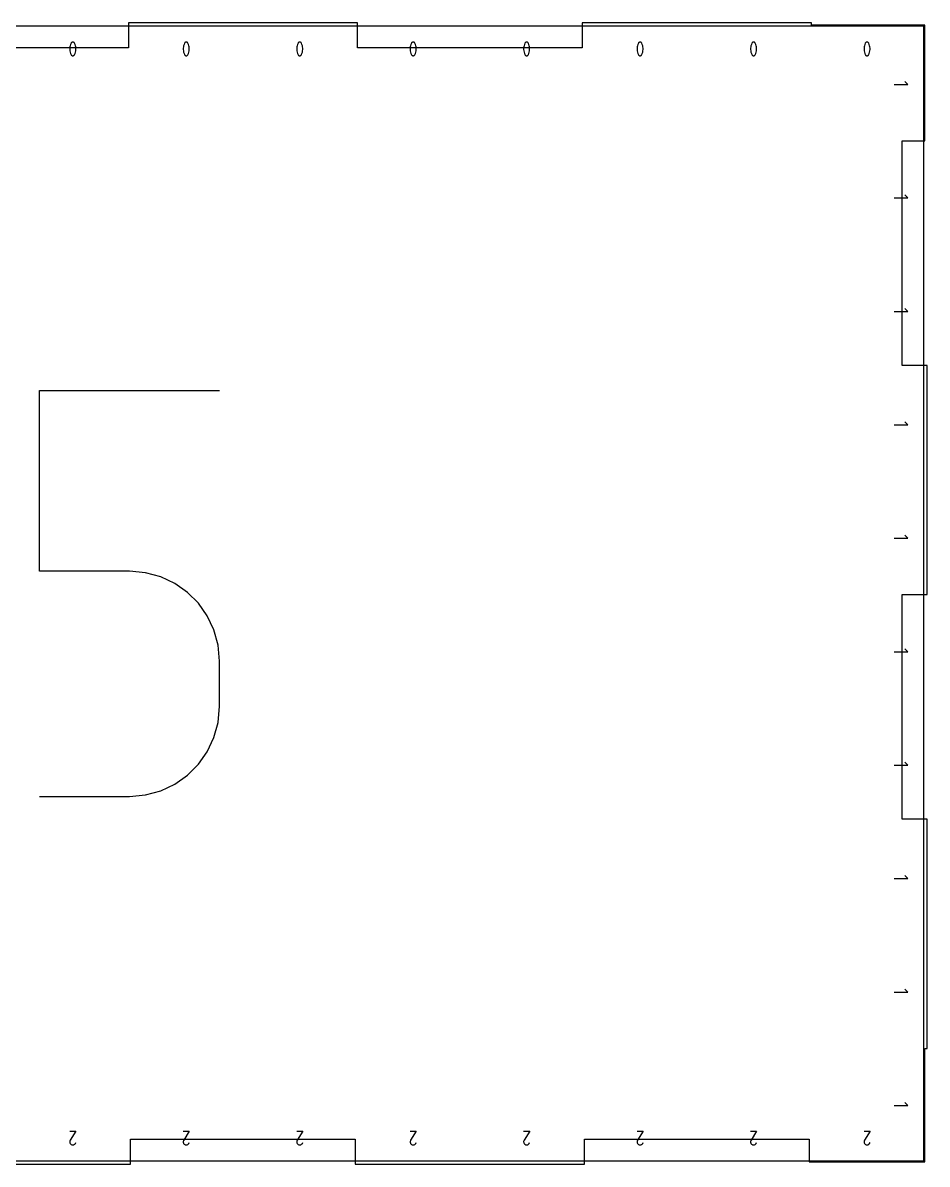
# Model space of a CAD drawing. Extents: x 0 to 14, y 0 to 16.
# Drawn here: x 3.31 to 7.29, y 5.42 to 10.45 of the extents above; entities that cross this region are included whole.
import ezdxf

# ---------------------------------------------------------------- set-up
doc = ezdxf.new("R2010")
doc.units = 0

msp = doc.modelspace()

# ---------------------------------------------------------------- linework, layer by layer
at = {"layer": 'annotation', "color": 1}
for p, q in [((3.520757, 10.362124), (3.519982, 10.360836)), ((3.521722, 10.363222), (3.520757, 10.362124)), ((3.522846, 10.364119), (3.521722, 10.363222)), ((3.524097, 10.364804), (3.522846, 10.364119)), ((3.525443, 10.365266), (3.524097, 10.364804)), ((3.526851, 10.365496), (3.525443, 10.365266)), ((3.528291, 10.365482), (3.526851, 10.365496)), ((3.529729, 10.365215), (3.528291, 10.365482)), ((3.531135, 10.364682), (3.529729, 10.365215)), ((3.531673, 10.364399), (3.531135, 10.364682)), ((3.531135, 10.364682), (3.531135, 10.364682)), ((3.532189, 10.364074), (3.531673, 10.364399)), ((3.532681, 10.36371), (3.532189, 10.364074)), ((3.533147, 10.363309), (3.532681, 10.36371)), ((3.533583, 10.362874), (3.533147, 10.363309)), ((3.533987, 10.362406), (3.533583, 10.362874)), ((3.534357, 10.36191), (3.533987, 10.362406)), ((3.53469, 10.361387), (3.534357, 10.36191)), ((4.020757, 10.362124), (4.019982, 10.360836)), ((4.021722, 10.363222), (4.020757, 10.362124)), ((4.022846, 10.364119), (4.021722, 10.363222)), ((4.024097, 10.364804), (4.022846, 10.364119)), ((4.025443, 10.365266), (4.024097, 10.364804)), ((4.026851, 10.365496), (4.025443, 10.365266)), ((4.028291, 10.365482), (4.026851, 10.365496)), ((4.029729, 10.365215), (4.028291, 10.365482)), ((4.031135, 10.364682), (4.029729, 10.365215)), ((4.031673, 10.364399), (4.031135, 10.364682)), ((4.031135, 10.364682), (4.031135, 10.364682)), ((4.032189, 10.364074), (4.031673, 10.364399)), ((4.032681, 10.36371), (4.032189, 10.364074)), ((4.033147, 10.363309), (4.032681, 10.36371)), ((4.033583, 10.362874), (4.033147, 10.363309)), ((4.033987, 10.362406), (4.033583, 10.362874)), ((4.034357, 10.36191), (4.033987, 10.362406)), ((4.03469, 10.361387), (4.034357, 10.36191)), ((4.520757, 10.362124), (4.519982, 10.360836)), ((4.521722, 10.363222), (4.520757, 10.362124)), ((4.522846, 10.364119), (4.521722, 10.363222)), ((4.524097, 10.364804), (4.522846, 10.364119)), ((4.525443, 10.365266), (4.524097, 10.364804)), ((4.526851, 10.365496), (4.525443, 10.365266)), ((4.528291, 10.365482), (4.526851, 10.365496)), ((4.529729, 10.365215), (4.528291, 10.365482)), ((4.531135, 10.364682), (4.529729, 10.365215)), ((4.531673, 10.364399), (4.531135, 10.364682)), ((4.531135, 10.364682), (4.531135, 10.364682)), ((4.532189, 10.364074), (4.531673, 10.364399)), ((4.532681, 10.36371), (4.532189, 10.364074)), ((4.533147, 10.363309), (4.532681, 10.36371)), ((4.533583, 10.362874), (4.533147, 10.363309)), ((4.533987, 10.362406), (4.533583, 10.362874)), ((4.534357, 10.36191), (4.533987, 10.362406)), ((4.53469, 10.361387), (4.534357, 10.36191)), ((5.020757, 10.362124), (5.019982, 10.360836)), ((5.021722, 10.363222), (5.020757, 10.362124)), ((5.022846, 10.364119), (5.021722, 10.363222)), ((5.024097, 10.364804), (5.022846, 10.364119)), ((5.025443, 10.365266), (5.024097, 10.364804)), ((5.026851, 10.365496), (5.025443, 10.365266)), ((5.028291, 10.365482), (5.026851, 10.365496)), ((5.029729, 10.365215), (5.028291, 10.365482)), ((5.031135, 10.364682), (5.029729, 10.365215)), ((5.031673, 10.364399), (5.031135, 10.364682)), ((5.031135, 10.364682), (5.031135, 10.364682)), ((5.032189, 10.364074), (5.031673, 10.364399)), ((5.032681, 10.36371), (5.032189, 10.364074)), ((5.033147, 10.363309), (5.032681, 10.36371)), ((5.033583, 10.362874), (5.033147, 10.363309)), ((5.033987, 10.362406), (5.033583, 10.362874)), ((5.034357, 10.36191), (5.033987, 10.362406)), ((5.03469, 10.361387), (5.034357, 10.36191)), ((5.520757, 10.362124), (5.519982, 10.360836)), ((5.521722, 10.363222), (5.520757, 10.362124)), ((5.522846, 10.364119), (5.521722, 10.363222)), ((5.524097, 10.364804), (5.522846, 10.364119)), ((5.525443, 10.365266), (5.524097, 10.364804)), ((5.526851, 10.365496), (5.525443, 10.365266)), ((5.528291, 10.365482), (5.526851, 10.365496)), ((5.529729, 10.365215), (5.528291, 10.365482)), ((5.531135, 10.364682), (5.529729, 10.365215)), ((5.531673, 10.364399), (5.531135, 10.364682)), ((5.531135, 10.364682), (5.531135, 10.364682)), ((5.532189, 10.364074), (5.531673, 10.364399)), ((5.532681, 10.36371), (5.532189, 10.364074)), ((5.533147, 10.363309), (5.532681, 10.36371)), ((5.533583, 10.362874), (5.533147, 10.363309)), ((5.533987, 10.362406), (5.533583, 10.362874)), ((5.534357, 10.36191), (5.533987, 10.362406)), ((5.53469, 10.361387), (5.534357, 10.36191)), ((6.020757, 10.362124), (6.019982, 10.360836)), ((6.021722, 10.363222), (6.020757, 10.362124)), ((6.022846, 10.364119), (6.021722, 10.363222)), ((6.024097, 10.364804), (6.022846, 10.364119)), ((6.025443, 10.365266), (6.024097, 10.364804)), ((6.026851, 10.365496), (6.025443, 10.365266)), ((6.028291, 10.365482), (6.026851, 10.365496)), ((6.029729, 10.365215), (6.028291, 10.365482)), ((6.031135, 10.364682), (6.029729, 10.365215)), ((6.031673, 10.364399), (6.031135, 10.364682)), ((6.031135, 10.364682), (6.031135, 10.364682)), ((6.032189, 10.364074), (6.031673, 10.364399)), ((6.032681, 10.36371), (6.032189, 10.364074)), ((6.033147, 10.363309), (6.032681, 10.36371)), ((6.033583, 10.362874), (6.033147, 10.363309)), ((6.033987, 10.362406), (6.033583, 10.362874)), ((6.034357, 10.36191), (6.033987, 10.362406)), ((6.03469, 10.361387), (6.034357, 10.36191)), ((6.520757, 10.362124), (6.519982, 10.360836)), ((6.521722, 10.363222), (6.520757, 10.362124)), ((6.522846, 10.364119), (6.521722, 10.363222)), ((6.524097, 10.364804), (6.522846, 10.364119)), ((6.525443, 10.365266), (6.524097, 10.364804)), ((6.526851, 10.365496), (6.525443, 10.365266)), ((6.528291, 10.365482), (6.526851, 10.365496)), ((6.529729, 10.365215), (6.528291, 10.365482)), ((6.531135, 10.364682), (6.529729, 10.365215)), ((6.531673, 10.364399), (6.531135, 10.364682)), ((6.531135, 10.364682), (6.531135, 10.364682)), ((6.532189, 10.364074), (6.531673, 10.364399)), ((6.532681, 10.36371), (6.532189, 10.364074)), ((6.533147, 10.363309), (6.532681, 10.36371)), ((6.533583, 10.362874), (6.533147, 10.363309)), ((6.533987, 10.362406), (6.533583, 10.362874)), ((6.534357, 10.36191), (6.533987, 10.362406)), ((6.53469, 10.361387), (6.534357, 10.36191)), ((7.020757, 10.362124), (7.019982, 10.360836)), ((7.021722, 10.363222), (7.020757, 10.362124)), ((7.022846, 10.364119), (7.021722, 10.363222)), ((7.024097, 10.364804), (7.022846, 10.364119)), ((7.025443, 10.365266), (7.024097, 10.364804)), ((7.026851, 10.365496), (7.025443, 10.365266)), ((7.028291, 10.365482), (7.026851, 10.365496)), ((7.029729, 10.365215), (7.028291, 10.365482)), ((7.031135, 10.364682), (7.029729, 10.365215)), ((7.031673, 10.364399), (7.031135, 10.364682)), ((7.031135, 10.364682), (7.031135, 10.364682)), ((7.032189, 10.364074), (7.031673, 10.364399)), ((7.032681, 10.36371), (7.032189, 10.364074)), ((7.033147, 10.363309), (7.032681, 10.36371)), ((7.033583, 10.362874), (7.033147, 10.363309)), ((7.033987, 10.362406), (7.033583, 10.362874)), ((7.034357, 10.36191), (7.033987, 10.362406)), ((7.03469, 10.361387), (7.034357, 10.36191)), ((3.514807, 10.344184), (3.514232, 10.338438)), ((3.514232, 10.338438), (3.514232, 10.332668)), ((3.514232, 10.332668), (3.514807, 10.326919)), ((3.515957, 10.349862), (3.514807, 10.344184)), ((3.514807, 10.326919), (3.515957, 10.321235)), ((3.517682, 10.355428), (3.515957, 10.349862)), ((3.515957, 10.321235), (3.517682, 10.31566)), ((3.519982, 10.360836), (3.517682, 10.355428)), ((3.517682, 10.31566), (3.519982, 10.310239)), ((3.519982, 10.360836), (3.519982, 10.360836)), ((3.534984, 10.36084), (3.53469, 10.361387)), ((3.537295, 10.35542), (3.534984, 10.36084)), ((3.534984, 10.36084), (3.534984, 10.36084)), ((3.534984, 10.310243), (3.537295, 10.315653)), ((3.539028, 10.349847), (3.537295, 10.35542)), ((3.537295, 10.315653), (3.539028, 10.321219)), ((3.540184, 10.344163), (3.539028, 10.349847)), ((3.539028, 10.321219), (3.540184, 10.326898)), ((3.540762, 10.338414), (3.540184, 10.344163)), ((3.540184, 10.326898), (3.540762, 10.332644)), ((3.540762, 10.332644), (3.540762, 10.338414)), ((4.014807, 10.344184), (4.014232, 10.338438)), ((4.014232, 10.338438), (4.014232, 10.332668)), ((4.014232, 10.332668), (4.014807, 10.326919)), ((4.015957, 10.349862), (4.014807, 10.344184)), ((4.014807, 10.326919), (4.015957, 10.321235)), ((4.017682, 10.355428), (4.015957, 10.349862)), ((4.015957, 10.321235), (4.017682, 10.31566)), ((4.019982, 10.360836), (4.017682, 10.355428)), ((4.017682, 10.31566), (4.019982, 10.310239)), ((4.019982, 10.360836), (4.019982, 10.360836)), ((4.034984, 10.36084), (4.03469, 10.361387)), ((4.037295, 10.35542), (4.034984, 10.36084)), ((4.034984, 10.36084), (4.034984, 10.36084)), ((4.034984, 10.310243), (4.037295, 10.315653)), ((4.039028, 10.349847), (4.037295, 10.35542)), ((4.037295, 10.315653), (4.039028, 10.321219)), ((4.040184, 10.344163), (4.039028, 10.349847)), ((4.039028, 10.321219), (4.040184, 10.326898)), ((4.040762, 10.338414), (4.040184, 10.344163)), ((4.040184, 10.326898), (4.040762, 10.332644)), ((4.040762, 10.332644), (4.040762, 10.338414)), ((4.514807, 10.344184), (4.514232, 10.338438)), ((4.514232, 10.338438), (4.514232, 10.332668)), ((4.514232, 10.332668), (4.514807, 10.326919)), ((4.515957, 10.349862), (4.514807, 10.344184)), ((4.514807, 10.326919), (4.515957, 10.321235)), ((4.517682, 10.355428), (4.515957, 10.349862)), ((4.515957, 10.321235), (4.517682, 10.31566)), ((4.519982, 10.360836), (4.517682, 10.355428)), ((4.517682, 10.31566), (4.519982, 10.310239)), ((4.519982, 10.360836), (4.519982, 10.360836)), ((4.534984, 10.36084), (4.53469, 10.361387)), ((4.537295, 10.35542), (4.534984, 10.36084)), ((4.534984, 10.36084), (4.534984, 10.36084)), ((4.534984, 10.310243), (4.537295, 10.315653)), ((4.539028, 10.349847), (4.537295, 10.35542)), ((4.537295, 10.315653), (4.539028, 10.321219)), ((4.540184, 10.344163), (4.539028, 10.349847)), ((4.539028, 10.321219), (4.540184, 10.326898)), ((4.540762, 10.338414), (4.540184, 10.344163)), ((4.540184, 10.326898), (4.540762, 10.332644)), ((4.540762, 10.332644), (4.540762, 10.338414)), ((5.014807, 10.344184), (5.014232, 10.338438)), ((5.014232, 10.338438), (5.014232, 10.332668)), ((5.014232, 10.332668), (5.014807, 10.326919)), ((5.015957, 10.349862), (5.014807, 10.344184)), ((5.014807, 10.326919), (5.015957, 10.321235)), ((5.017682, 10.355428), (5.015957, 10.349862)), ((5.015957, 10.321235), (5.017682, 10.31566)), ((5.019982, 10.360836), (5.017682, 10.355428)), ((5.017682, 10.31566), (5.019982, 10.310239)), ((5.019982, 10.360836), (5.019982, 10.360836)), ((5.034984, 10.36084), (5.03469, 10.361387)), ((5.037295, 10.35542), (5.034984, 10.36084)), ((5.034984, 10.36084), (5.034984, 10.36084)), ((5.034984, 10.310243), (5.037295, 10.315653)), ((5.039028, 10.349847), (5.037295, 10.35542)), ((5.037295, 10.315653), (5.039028, 10.321219)), ((5.040184, 10.344163), (5.039028, 10.349847)), ((5.039028, 10.321219), (5.040184, 10.326898)), ((5.040762, 10.338414), (5.040184, 10.344163)), ((5.040184, 10.326898), (5.040762, 10.332644)), ((5.040762, 10.332644), (5.040762, 10.338414)), ((5.514807, 10.344184), (5.514232, 10.338438)), ((5.514232, 10.338438), (5.514232, 10.332668)), ((5.514232, 10.332668), (5.514807, 10.326919)), ((5.515957, 10.349862), (5.514807, 10.344184)), ((5.514807, 10.326919), (5.515957, 10.321235)), ((5.517682, 10.355428), (5.515957, 10.349862)), ((5.515957, 10.321235), (5.517682, 10.31566)), ((5.519982, 10.360836), (5.517682, 10.355428)), ((5.517682, 10.31566), (5.519982, 10.310239)), ((5.519982, 10.360836), (5.519982, 10.360836)), ((5.534984, 10.36084), (5.53469, 10.361387)), ((5.537295, 10.35542), (5.534984, 10.36084)), ((5.534984, 10.36084), (5.534984, 10.36084)), ((5.534984, 10.310243), (5.537295, 10.315653)), ((5.539028, 10.349847), (5.537295, 10.35542)), ((5.537295, 10.315653), (5.539028, 10.321219)), ((5.540184, 10.344163), (5.539028, 10.349847)), ((5.539028, 10.321219), (5.540184, 10.326898)), ((5.540762, 10.338414), (5.540184, 10.344163)), ((5.540184, 10.326898), (5.540762, 10.332644)), ((5.540762, 10.332644), (5.540762, 10.338414)), ((6.014807, 10.344184), (6.014232, 10.338438)), ((6.014232, 10.338438), (6.014232, 10.332668)), ((6.014232, 10.332668), (6.014807, 10.326919)), ((6.015957, 10.349862), (6.014807, 10.344184)), ((6.014807, 10.326919), (6.015957, 10.321235)), ((6.017682, 10.355428), (6.015957, 10.349862)), ((6.015957, 10.321235), (6.017682, 10.31566)), ((6.019982, 10.360836), (6.017682, 10.355428)), ((6.017682, 10.31566), (6.019982, 10.310239)), ((6.019982, 10.360836), (6.019982, 10.360836)), ((6.034984, 10.36084), (6.03469, 10.361387)), ((6.037295, 10.35542), (6.034984, 10.36084)), ((6.034984, 10.36084), (6.034984, 10.36084)), ((6.034984, 10.310243), (6.037295, 10.315653)), ((6.039028, 10.349847), (6.037295, 10.35542)), ((6.037295, 10.315653), (6.039028, 10.321219)), ((6.040184, 10.344163), (6.039028, 10.349847)), ((6.039028, 10.321219), (6.040184, 10.326898)), ((6.040762, 10.338414), (6.040184, 10.344163)), ((6.040184, 10.326898), (6.040762, 10.332644)), ((6.040762, 10.332644), (6.040762, 10.338414)), ((6.514807, 10.344184), (6.514232, 10.338438)), ((6.514232, 10.338438), (6.514232, 10.332668)), ((6.514232, 10.332668), (6.514807, 10.326919)), ((6.515957, 10.349862), (6.514807, 10.344184)), ((6.514807, 10.326919), (6.515957, 10.321235)), ((6.517682, 10.355428), (6.515957, 10.349862)), ((6.515957, 10.321235), (6.517682, 10.31566)), ((6.519982, 10.360836), (6.517682, 10.355428)), ((6.517682, 10.31566), (6.519982, 10.310239)), ((6.519982, 10.360836), (6.519982, 10.360836)), ((6.534984, 10.36084), (6.53469, 10.361387)), ((6.537295, 10.35542), (6.534984, 10.36084)), ((6.534984, 10.36084), (6.534984, 10.36084)), ((6.534984, 10.310243), (6.537295, 10.315653)), ((6.539028, 10.349847), (6.537295, 10.35542)), ((6.537295, 10.315653), (6.539028, 10.321219)), ((6.540184, 10.344163), (6.539028, 10.349847)), ((6.539028, 10.321219), (6.540184, 10.326898)), ((6.540762, 10.338414), (6.540184, 10.344163)), ((6.540184, 10.326898), (6.540762, 10.332644)), ((6.540762, 10.332644), (6.540762, 10.338414)), ((7.014807, 10.344184), (7.014232, 10.338438)), ((7.014232, 10.338438), (7.014232, 10.332668)), ((7.014232, 10.332668), (7.014807, 10.326919)), ((7.015957, 10.349862), (7.014807, 10.344184)), ((7.014807, 10.326919), (7.015957, 10.321235)), ((7.017682, 10.355428), (7.015957, 10.349862)), ((7.015957, 10.321235), (7.017682, 10.31566)), ((7.019982, 10.360836), (7.017682, 10.355428)), ((7.017682, 10.31566), (7.019982, 10.310239)), ((7.019982, 10.360836), (7.019982, 10.360836)), ((7.034984, 10.36084), (7.03469, 10.361387)), ((7.037295, 10.35542), (7.034984, 10.36084)), ((7.034984, 10.36084), (7.034984, 10.36084)), ((7.034984, 10.310243), (7.037295, 10.315653)), ((7.039028, 10.349847), (7.037295, 10.35542)), ((7.037295, 10.315653), (7.039028, 10.321219)), ((7.040184, 10.344163), (7.039028, 10.349847)), ((7.039028, 10.321219), (7.040184, 10.326898)), ((7.040762, 10.338414), (7.040184, 10.344163)), ((7.040184, 10.326898), (7.040762, 10.332644)), ((7.040762, 10.332644), (7.040762, 10.338414)), ((3.519982, 10.310239), (3.519982, 10.310239)), ((3.519982, 10.310239), (3.520275, 10.309694)), ((3.520275, 10.309694), (3.520606, 10.309173)), ((3.520606, 10.309173), (3.520973, 10.30868)), ((3.520973, 10.30868), (3.521375, 10.308216)), ((3.521375, 10.308216), (3.521811, 10.307781)), ((3.521811, 10.307781), (3.52228, 10.307379)), ((3.52228, 10.307379), (3.522779, 10.30701)), ((3.522779, 10.30701), (3.523308, 10.306676)), ((3.523308, 10.306676), (3.523865, 10.306379)), ((3.523865, 10.306379), (3.523865, 10.306379)), ((3.523865, 10.306379), (3.52526, 10.305858)), ((3.52526, 10.305858), (3.52669, 10.305599)), ((3.52669, 10.305599), (3.528123, 10.305591)), ((3.528123, 10.305591), (3.529528, 10.305825)), ((3.529528, 10.305825), (3.530871, 10.30629)), ((3.530871, 10.30629), (3.532121, 10.306975)), ((3.532121, 10.306975), (3.533244, 10.307869)), ((3.533244, 10.307869), (3.534209, 10.308962)), ((3.534209, 10.308962), (3.534984, 10.310243)), ((3.534984, 10.310243), (3.534984, 10.310243)), ((4.019982, 10.310239), (4.019982, 10.310239)), ((4.019982, 10.310239), (4.020275, 10.309694)), ((4.020275, 10.309694), (4.020606, 10.309173)), ((4.020606, 10.309173), (4.020973, 10.30868)), ((4.020973, 10.30868), (4.021375, 10.308216)), ((4.021375, 10.308216), (4.021811, 10.307781)), ((4.021811, 10.307781), (4.02228, 10.307379)), ((4.02228, 10.307379), (4.022779, 10.30701)), ((4.022779, 10.30701), (4.023308, 10.306676)), ((4.023308, 10.306676), (4.023865, 10.306379)), ((4.023865, 10.306379), (4.023865, 10.306379)), ((4.023865, 10.306379), (4.02526, 10.305858)), ((4.02526, 10.305858), (4.02669, 10.305599)), ((4.02669, 10.305599), (4.028123, 10.305591)), ((4.028123, 10.305591), (4.029528, 10.305825)), ((4.029528, 10.305825), (4.030871, 10.30629)), ((4.030871, 10.30629), (4.032121, 10.306975)), ((4.032121, 10.306975), (4.033244, 10.307869)), ((4.033244, 10.307869), (4.034209, 10.308962)), ((4.034209, 10.308962), (4.034984, 10.310243)), ((4.034984, 10.310243), (4.034984, 10.310243)), ((4.519982, 10.310239), (4.519982, 10.310239)), ((4.519982, 10.310239), (4.520275, 10.309694)), ((4.520275, 10.309694), (4.520606, 10.309173)), ((4.520606, 10.309173), (4.520973, 10.30868)), ((4.520973, 10.30868), (4.521375, 10.308216)), ((4.521375, 10.308216), (4.521811, 10.307781)), ((4.521811, 10.307781), (4.52228, 10.307379)), ((4.52228, 10.307379), (4.522779, 10.30701)), ((4.522779, 10.30701), (4.523308, 10.306676)), ((4.523308, 10.306676), (4.523865, 10.306379)), ((4.523865, 10.306379), (4.523865, 10.306379)), ((4.523865, 10.306379), (4.52526, 10.305858)), ((4.52526, 10.305858), (4.52669, 10.305599)), ((4.52669, 10.305599), (4.528123, 10.305591)), ((4.528123, 10.305591), (4.529528, 10.305825)), ((4.529528, 10.305825), (4.530871, 10.30629)), ((4.530871, 10.30629), (4.532121, 10.306975)), ((4.532121, 10.306975), (4.533244, 10.307869)), ((4.533244, 10.307869), (4.534209, 10.308962)), ((4.534209, 10.308962), (4.534984, 10.310243)), ((4.534984, 10.310243), (4.534984, 10.310243)), ((5.019982, 10.310239), (5.019982, 10.310239)), ((5.019982, 10.310239), (5.020275, 10.309694)), ((5.020275, 10.309694), (5.020606, 10.309173)), ((5.020606, 10.309173), (5.020973, 10.30868)), ((5.020973, 10.30868), (5.021375, 10.308216)), ((5.021375, 10.308216), (5.021811, 10.307781)), ((5.021811, 10.307781), (5.02228, 10.307379)), ((5.02228, 10.307379), (5.022779, 10.30701)), ((5.022779, 10.30701), (5.023308, 10.306676)), ((5.023308, 10.306676), (5.023865, 10.306379)), ((5.023865, 10.306379), (5.023865, 10.306379)), ((5.023865, 10.306379), (5.02526, 10.305858)), ((5.02526, 10.305858), (5.02669, 10.305599)), ((5.02669, 10.305599), (5.028123, 10.305591)), ((5.028123, 10.305591), (5.029528, 10.305825)), ((5.029528, 10.305825), (5.030871, 10.30629)), ((5.030871, 10.30629), (5.032121, 10.306975)), ((5.032121, 10.306975), (5.033244, 10.307869)), ((5.033244, 10.307869), (5.034209, 10.308962)), ((5.034209, 10.308962), (5.034984, 10.310243)), ((5.034984, 10.310243), (5.034984, 10.310243)), ((5.519982, 10.310239), (5.519982, 10.310239)), ((5.519982, 10.310239), (5.520275, 10.309694)), ((5.520275, 10.309694), (5.520606, 10.309173)), ((5.520606, 10.309173), (5.520973, 10.30868)), ((5.520973, 10.30868), (5.521375, 10.308216)), ((5.521375, 10.308216), (5.521811, 10.307781)), ((5.521811, 10.307781), (5.52228, 10.307379)), ((5.52228, 10.307379), (5.522779, 10.30701)), ((5.522779, 10.30701), (5.523308, 10.306676)), ((5.523308, 10.306676), (5.523865, 10.306379)), ((5.523865, 10.306379), (5.523865, 10.306379)), ((5.523865, 10.306379), (5.52526, 10.305858)), ((5.52526, 10.305858), (5.52669, 10.305599)), ((5.52669, 10.305599), (5.528123, 10.305591)), ((5.528123, 10.305591), (5.529528, 10.305825)), ((5.529528, 10.305825), (5.530871, 10.30629)), ((5.530871, 10.30629), (5.532121, 10.306975)), ((5.532121, 10.306975), (5.533244, 10.307869)), ((5.533244, 10.307869), (5.534209, 10.308962)), ((5.534209, 10.308962), (5.534984, 10.310243)), ((5.534984, 10.310243), (5.534984, 10.310243)), ((6.019982, 10.310239), (6.019982, 10.310239)), ((6.019982, 10.310239), (6.020275, 10.309694)), ((6.020275, 10.309694), (6.020606, 10.309173)), ((6.020606, 10.309173), (6.020973, 10.30868)), ((6.020973, 10.30868), (6.021375, 10.308216)), ((6.021375, 10.308216), (6.021811, 10.307781)), ((6.021811, 10.307781), (6.02228, 10.307379)), ((6.02228, 10.307379), (6.022779, 10.30701)), ((6.022779, 10.30701), (6.023308, 10.306676)), ((6.023308, 10.306676), (6.023865, 10.306379)), ((6.023865, 10.306379), (6.023865, 10.306379)), ((6.023865, 10.306379), (6.02526, 10.305858)), ((6.02526, 10.305858), (6.02669, 10.305599)), ((6.02669, 10.305599), (6.028123, 10.305591)), ((6.028123, 10.305591), (6.029528, 10.305825)), ((6.029528, 10.305825), (6.030871, 10.30629)), ((6.030871, 10.30629), (6.032121, 10.306975)), ((6.032121, 10.306975), (6.033244, 10.307869)), ((6.033244, 10.307869), (6.034209, 10.308962)), ((6.034209, 10.308962), (6.034984, 10.310243)), ((6.034984, 10.310243), (6.034984, 10.310243)), ((6.519982, 10.310239), (6.519982, 10.310239)), ((6.519982, 10.310239), (6.520275, 10.309694)), ((6.520275, 10.309694), (6.520606, 10.309173)), ((6.520606, 10.309173), (6.520973, 10.30868)), ((6.520973, 10.30868), (6.521375, 10.308216)), ((6.521375, 10.308216), (6.521811, 10.307781)), ((6.521811, 10.307781), (6.52228, 10.307379)), ((6.52228, 10.307379), (6.522779, 10.30701)), ((6.522779, 10.30701), (6.523308, 10.306676)), ((6.523308, 10.306676), (6.523865, 10.306379)), ((6.523865, 10.306379), (6.523865, 10.306379)), ((6.523865, 10.306379), (6.52526, 10.305858)), ((6.52526, 10.305858), (6.52669, 10.305599)), ((6.52669, 10.305599), (6.528123, 10.305591)), ((6.528123, 10.305591), (6.529528, 10.305825)), ((6.529528, 10.305825), (6.530871, 10.30629)), ((6.530871, 10.30629), (6.532121, 10.306975)), ((6.532121, 10.306975), (6.533244, 10.307869)), ((6.533244, 10.307869), (6.534209, 10.308962)), ((6.534209, 10.308962), (6.534984, 10.310243)), ((6.534984, 10.310243), (6.534984, 10.310243)), ((7.019982, 10.310239), (7.019982, 10.310239)), ((7.019982, 10.310239), (7.020275, 10.309694)), ((7.020275, 10.309694), (7.020606, 10.309173)), ((7.020606, 10.309173), (7.020973, 10.30868)), ((7.020973, 10.30868), (7.021375, 10.308216)), ((7.021375, 10.308216), (7.021811, 10.307781)), ((7.021811, 10.307781), (7.02228, 10.307379)), ((7.02228, 10.307379), (7.022779, 10.30701)), ((7.022779, 10.30701), (7.023308, 10.306676)), ((7.023308, 10.306676), (7.023865, 10.306379)), ((7.023865, 10.306379), (7.023865, 10.306379)), ((7.023865, 10.306379), (7.02526, 10.305858)), ((7.02526, 10.305858), (7.02669, 10.305599)), ((7.02669, 10.305599), (7.028123, 10.305591)), ((7.028123, 10.305591), (7.029528, 10.305825)), ((7.029528, 10.305825), (7.030871, 10.30629)), ((7.030871, 10.30629), (7.032121, 10.306975)), ((7.032121, 10.306975), (7.033244, 10.307869)), ((7.033244, 10.307869), (7.034209, 10.308962)), ((7.034209, 10.308962), (7.034984, 10.310243)), ((7.034984, 10.310243), (7.034984, 10.310243)), ((7.1475, 10.178924), (7.2075, 10.178924)), ((7.2075, 10.178924), (7.194157, 10.192263)), ((7.1475, 9.678924), (7.2075, 9.678924)), ((7.2075, 9.678924), (7.194157, 9.692263)), ((7.1475, 9.178924), (7.2075, 9.178924)), ((7.2075, 9.178924), (7.194157, 9.192263)), ((3.380248, 8.033359), (3.380248, 8.829544)), ((3.380248, 8.829544), (4.174303, 8.829544)), ((7.1475, 8.678924), (7.2075, 8.678924)), ((7.2075, 8.678924), (7.194157, 8.692263)), ((7.1475, 8.178924), (7.2075, 8.178924)), ((7.2075, 8.178924), (7.194157, 8.192263)), ((3.777276, 8.033359), (3.380248, 8.033359)), ((3.848564, 8.026986), (3.777276, 8.033359)), ((3.915692, 8.008608), (3.848564, 8.026986)), ((3.977532, 7.979332), (3.915692, 8.008608)), ((4.032954, 7.940267), (3.977532, 7.979332)), ((4.08083, 7.892521), (4.032954, 7.940267)), ((4.120032, 7.837202), (4.08083, 7.892521)), ((4.14943, 7.775418), (4.120032, 7.837202)), ((4.167897, 7.708279), (4.14943, 7.775418)), ((4.174303, 7.636892), (4.167897, 7.708279)), ((7.1475, 7.678924), (7.2075, 7.678924)), ((7.2075, 7.678924), (7.194157, 7.692263)), ((4.174303, 7.439107), (4.174303, 7.636892)), ((4.174303, 7.636892), (4.174303, 7.636892)), ((4.167893, 7.367685), (4.174303, 7.439107)), ((4.149417, 7.300453), (4.167893, 7.367685)), ((4.120007, 7.238535), (4.149417, 7.300453)), ((4.080793, 7.183057), (4.120007, 7.238535)), ((4.032908, 7.135144), (4.080793, 7.183057)), ((7.1475, 7.178924), (7.2075, 7.178924)), ((7.2075, 7.178924), (7.194157, 7.192263)), ((3.915647, 7.066509), (3.977482, 7.095919)), ((3.977482, 7.095919), (4.032908, 7.135144)), ((3.777276, 7.041631), (3.848534, 7.048038)), ((3.848534, 7.048038), (3.915647, 7.066509)), ((3.380248, 7.041631), (3.777276, 7.041631)), ((3.777276, 7.041631), (3.777276, 7.041631)), ((7.2075, 6.678924), (7.194157, 6.692263)), ((7.1475, 6.678924), (7.2075, 6.678924)), ((7.2075, 6.178924), (7.194157, 6.192263)), ((7.1475, 6.178924), (7.2075, 6.178924)), ((7.2075, 5.678924), (7.194157, 5.692263)), ((7.1475, 5.678924), (7.2075, 5.678924)), ((3.514184, 5.565588), (3.540831, 5.565588)), ((3.540831, 5.565588), (3.516208, 5.525948)), ((4.014184, 5.565588), (4.040831, 5.565588)), ((4.040831, 5.565588), (4.016208, 5.525948)), ((4.514184, 5.565588), (4.540831, 5.565588)), ((4.540831, 5.565588), (4.516208, 5.525948)), ((5.014184, 5.565588), (5.040831, 5.565588)), ((5.040831, 5.565588), (5.016208, 5.525948)), ((5.514184, 5.565588), (5.540831, 5.565588)), ((5.540831, 5.565588), (5.516208, 5.525948)), ((6.014184, 5.565588), (6.040831, 5.565588)), ((6.040831, 5.565588), (6.016208, 5.525948)), ((6.514184, 5.565588), (6.540831, 5.565588)), ((6.540831, 5.565588), (6.516208, 5.525948)), ((7.014184, 5.565588), (7.040831, 5.565588)), ((7.040831, 5.565588), (7.016208, 5.525948)), ((3.51436, 5.521137), (3.514175, 5.518846)), ((3.514175, 5.518846), (3.514383, 5.516577)), ((3.514954, 5.5234), (3.51436, 5.521137)), ((3.514383, 5.516577), (3.51497, 5.514381)), ((3.515971, 5.525583), (3.514954, 5.5234)), ((3.51497, 5.514381), (3.515921, 5.51231)), ((3.515921, 5.51231), (3.517223, 5.510415)), ((3.515996, 5.525631), (3.515971, 5.525583)), ((3.515971, 5.525583), (3.515971, 5.525583)), ((3.516021, 5.525676), (3.515996, 5.525631)), ((3.516046, 5.525719), (3.516021, 5.525676)), ((3.516071, 5.52576), (3.516046, 5.525719)), ((3.516097, 5.525799), (3.516071, 5.52576)), ((3.516123, 5.525837), (3.516097, 5.525799)), ((3.51615, 5.525875), (3.516123, 5.525837)), ((3.516179, 5.525912), (3.51615, 5.525875)), ((3.516208, 5.525948), (3.516179, 5.525912)), ((3.516208, 5.525948), (3.516208, 5.525948)), ((3.517223, 5.510415), (3.51886, 5.508747)), ((3.51886, 5.508747), (3.520817, 5.507356)), ((3.520817, 5.507356), (3.520817, 5.507356)), ((3.520817, 5.507356), (3.523006, 5.506354)), ((3.523006, 5.506354), (3.525273, 5.505769)), ((3.525273, 5.505769), (3.527565, 5.505589)), ((3.527565, 5.505589), (3.529834, 5.5058)), ((3.529834, 5.5058), (3.532028, 5.506388)), ((3.532028, 5.506388), (3.534097, 5.507342)), ((3.534097, 5.507342), (3.53599, 5.508647)), ((3.53599, 5.508647), (3.537655, 5.51029)), ((3.537655, 5.51029), (3.539044, 5.512259)), ((3.539044, 5.512259), (3.540794, 5.515616)), ((4.01436, 5.521137), (4.014175, 5.518846)), ((4.014175, 5.518846), (4.014383, 5.516577)), ((4.014954, 5.5234), (4.01436, 5.521137)), ((4.014383, 5.516577), (4.01497, 5.514381)), ((4.015971, 5.525583), (4.014954, 5.5234)), ((4.01497, 5.514381), (4.015921, 5.51231)), ((4.015921, 5.51231), (4.017223, 5.510415)), ((4.015996, 5.525631), (4.015971, 5.525583)), ((4.015971, 5.525583), (4.015971, 5.525583)), ((4.016021, 5.525676), (4.015996, 5.525631)), ((4.016046, 5.525719), (4.016021, 5.525676)), ((4.016071, 5.52576), (4.016046, 5.525719)), ((4.016097, 5.525799), (4.016071, 5.52576)), ((4.016123, 5.525837), (4.016097, 5.525799)), ((4.01615, 5.525875), (4.016123, 5.525837)), ((4.016179, 5.525912), (4.01615, 5.525875)), ((4.016208, 5.525948), (4.016179, 5.525912)), ((4.016208, 5.525948), (4.016208, 5.525948)), ((4.017223, 5.510415), (4.01886, 5.508747)), ((4.01886, 5.508747), (4.020817, 5.507356)), ((4.020817, 5.507356), (4.020817, 5.507356)), ((4.020817, 5.507356), (4.023006, 5.506354)), ((4.023006, 5.506354), (4.025273, 5.505769)), ((4.025273, 5.505769), (4.027565, 5.505589)), ((4.027565, 5.505589), (4.029834, 5.5058)), ((4.029834, 5.5058), (4.032028, 5.506388)), ((4.032028, 5.506388), (4.034097, 5.507342)), ((4.034097, 5.507342), (4.03599, 5.508647)), ((4.03599, 5.508647), (4.037655, 5.51029)), ((4.037655, 5.51029), (4.039044, 5.512259)), ((4.039044, 5.512259), (4.040794, 5.515616)), ((4.51436, 5.521137), (4.514175, 5.518846)), ((4.514175, 5.518846), (4.514383, 5.516577)), ((4.514954, 5.5234), (4.51436, 5.521137)), ((4.514383, 5.516577), (4.51497, 5.514381)), ((4.515971, 5.525583), (4.514954, 5.5234)), ((4.51497, 5.514381), (4.515921, 5.51231)), ((4.515921, 5.51231), (4.517223, 5.510415)), ((4.515996, 5.525631), (4.515971, 5.525583)), ((4.515971, 5.525583), (4.515971, 5.525583)), ((4.516021, 5.525676), (4.515996, 5.525631)), ((4.516046, 5.525719), (4.516021, 5.525676)), ((4.516071, 5.52576), (4.516046, 5.525719)), ((4.516097, 5.525799), (4.516071, 5.52576)), ((4.516123, 5.525837), (4.516097, 5.525799)), ((4.51615, 5.525875), (4.516123, 5.525837)), ((4.516179, 5.525912), (4.51615, 5.525875)), ((4.516208, 5.525948), (4.516179, 5.525912)), ((4.516208, 5.525948), (4.516208, 5.525948)), ((4.517223, 5.510415), (4.51886, 5.508747)), ((4.51886, 5.508747), (4.520817, 5.507356)), ((4.520817, 5.507356), (4.520817, 5.507356)), ((4.520817, 5.507356), (4.523006, 5.506354)), ((4.523006, 5.506354), (4.525273, 5.505769)), ((4.525273, 5.505769), (4.527565, 5.505589)), ((4.527565, 5.505589), (4.529834, 5.5058)), ((4.529834, 5.5058), (4.532028, 5.506388)), ((4.532028, 5.506388), (4.534097, 5.507342)), ((4.534097, 5.507342), (4.53599, 5.508647)), ((4.53599, 5.508647), (4.537655, 5.51029)), ((4.537655, 5.51029), (4.539044, 5.512259)), ((4.539044, 5.512259), (4.540794, 5.515616)), ((5.01436, 5.521137), (5.014175, 5.518846)), ((5.014175, 5.518846), (5.014383, 5.516577)), ((5.014954, 5.5234), (5.01436, 5.521137)), ((5.014383, 5.516577), (5.01497, 5.514381)), ((5.015971, 5.525583), (5.014954, 5.5234)), ((5.01497, 5.514381), (5.015921, 5.51231)), ((5.015921, 5.51231), (5.017223, 5.510415)), ((5.015996, 5.525631), (5.015971, 5.525583)), ((5.015971, 5.525583), (5.015971, 5.525583)), ((5.016021, 5.525676), (5.015996, 5.525631)), ((5.016046, 5.525719), (5.016021, 5.525676)), ((5.016071, 5.52576), (5.016046, 5.525719)), ((5.016097, 5.525799), (5.016071, 5.52576)), ((5.016123, 5.525837), (5.016097, 5.525799)), ((5.01615, 5.525875), (5.016123, 5.525837)), ((5.016179, 5.525912), (5.01615, 5.525875)), ((5.016208, 5.525948), (5.016179, 5.525912)), ((5.016208, 5.525948), (5.016208, 5.525948)), ((5.017223, 5.510415), (5.01886, 5.508747)), ((5.01886, 5.508747), (5.020817, 5.507356)), ((5.020817, 5.507356), (5.020817, 5.507356)), ((5.020817, 5.507356), (5.023006, 5.506354)), ((5.023006, 5.506354), (5.025273, 5.505769)), ((5.025273, 5.505769), (5.027565, 5.505589)), ((5.027565, 5.505589), (5.029834, 5.5058)), ((5.029834, 5.5058), (5.032028, 5.506388)), ((5.032028, 5.506388), (5.034097, 5.507342)), ((5.034097, 5.507342), (5.03599, 5.508647)), ((5.03599, 5.508647), (5.037655, 5.51029)), ((5.037655, 5.51029), (5.039044, 5.512259)), ((5.039044, 5.512259), (5.040794, 5.515616)), ((5.51436, 5.521137), (5.514175, 5.518846)), ((5.514175, 5.518846), (5.514383, 5.516577)), ((5.514954, 5.5234), (5.51436, 5.521137)), ((5.514383, 5.516577), (5.51497, 5.514381)), ((5.515971, 5.525583), (5.514954, 5.5234)), ((5.51497, 5.514381), (5.515921, 5.51231)), ((5.515921, 5.51231), (5.517223, 5.510415)), ((5.515996, 5.525631), (5.515971, 5.525583)), ((5.515971, 5.525583), (5.515971, 5.525583)), ((5.516021, 5.525676), (5.515996, 5.525631)), ((5.516046, 5.525719), (5.516021, 5.525676)), ((5.516071, 5.52576), (5.516046, 5.525719)), ((5.516097, 5.525799), (5.516071, 5.52576)), ((5.516123, 5.525837), (5.516097, 5.525799)), ((5.51615, 5.525875), (5.516123, 5.525837)), ((5.516179, 5.525912), (5.51615, 5.525875)), ((5.516208, 5.525948), (5.516179, 5.525912)), ((5.516208, 5.525948), (5.516208, 5.525948)), ((5.517223, 5.510415), (5.51886, 5.508747)), ((5.51886, 5.508747), (5.520817, 5.507356)), ((5.520817, 5.507356), (5.520817, 5.507356)), ((5.520817, 5.507356), (5.523006, 5.506354)), ((5.523006, 5.506354), (5.525273, 5.505769)), ((5.525273, 5.505769), (5.527565, 5.505589)), ((5.527565, 5.505589), (5.529834, 5.5058)), ((5.529834, 5.5058), (5.532028, 5.506388)), ((5.532028, 5.506388), (5.534097, 5.507342)), ((5.534097, 5.507342), (5.53599, 5.508647)), ((5.53599, 5.508647), (5.537655, 5.51029)), ((5.537655, 5.51029), (5.539044, 5.512259)), ((5.539044, 5.512259), (5.540794, 5.515616)), ((6.01436, 5.521137), (6.014175, 5.518846)), ((6.014175, 5.518846), (6.014383, 5.516577)), ((6.014954, 5.5234), (6.01436, 5.521137)), ((6.014383, 5.516577), (6.01497, 5.514381)), ((6.015971, 5.525583), (6.014954, 5.5234)), ((6.01497, 5.514381), (6.015921, 5.51231)), ((6.015921, 5.51231), (6.017223, 5.510415)), ((6.015996, 5.525631), (6.015971, 5.525583)), ((6.015971, 5.525583), (6.015971, 5.525583)), ((6.016021, 5.525676), (6.015996, 5.525631)), ((6.016046, 5.525719), (6.016021, 5.525676)), ((6.016071, 5.52576), (6.016046, 5.525719)), ((6.016097, 5.525799), (6.016071, 5.52576)), ((6.016123, 5.525837), (6.016097, 5.525799)), ((6.01615, 5.525875), (6.016123, 5.525837)), ((6.016179, 5.525912), (6.01615, 5.525875)), ((6.016208, 5.525948), (6.016179, 5.525912)), ((6.016208, 5.525948), (6.016208, 5.525948)), ((6.017223, 5.510415), (6.01886, 5.508747)), ((6.01886, 5.508747), (6.020817, 5.507356)), ((6.020817, 5.507356), (6.020817, 5.507356)), ((6.020817, 5.507356), (6.023006, 5.506354)), ((6.023006, 5.506354), (6.025273, 5.505769)), ((6.025273, 5.505769), (6.027565, 5.505589)), ((6.027565, 5.505589), (6.029834, 5.5058)), ((6.029834, 5.5058), (6.032028, 5.506388)), ((6.032028, 5.506388), (6.034097, 5.507342)), ((6.034097, 5.507342), (6.03599, 5.508647)), ((6.03599, 5.508647), (6.037655, 5.51029)), ((6.037655, 5.51029), (6.039044, 5.512259)), ((6.039044, 5.512259), (6.040794, 5.515616)), ((6.51436, 5.521137), (6.514175, 5.518846)), ((6.514175, 5.518846), (6.514383, 5.516577)), ((6.514954, 5.5234), (6.51436, 5.521137)), ((6.514383, 5.516577), (6.51497, 5.514381)), ((6.515971, 5.525583), (6.514954, 5.5234)), ((6.51497, 5.514381), (6.515921, 5.51231)), ((6.515921, 5.51231), (6.517223, 5.510415)), ((6.515996, 5.525631), (6.515971, 5.525583)), ((6.515971, 5.525583), (6.515971, 5.525583)), ((6.516021, 5.525676), (6.515996, 5.525631)), ((6.516046, 5.525719), (6.516021, 5.525676)), ((6.516071, 5.52576), (6.516046, 5.525719)), ((6.516097, 5.525799), (6.516071, 5.52576)), ((6.516123, 5.525837), (6.516097, 5.525799)), ((6.51615, 5.525875), (6.516123, 5.525837)), ((6.516179, 5.525912), (6.51615, 5.525875)), ((6.516208, 5.525948), (6.516179, 5.525912)), ((6.516208, 5.525948), (6.516208, 5.525948)), ((6.517223, 5.510415), (6.51886, 5.508747)), ((6.51886, 5.508747), (6.520817, 5.507356)), ((6.520817, 5.507356), (6.520817, 5.507356)), ((6.520817, 5.507356), (6.523006, 5.506354)), ((6.523006, 5.506354), (6.525273, 5.505769)), ((6.525273, 5.505769), (6.527565, 5.505589)), ((6.527565, 5.505589), (6.529834, 5.5058)), ((6.529834, 5.5058), (6.532028, 5.506388)), ((6.532028, 5.506388), (6.534097, 5.507342)), ((6.534097, 5.507342), (6.53599, 5.508647)), ((6.53599, 5.508647), (6.537655, 5.51029)), ((6.537655, 5.51029), (6.539044, 5.512259)), ((6.539044, 5.512259), (6.540794, 5.515616)), ((7.01436, 5.521137), (7.014175, 5.518846)), ((7.014175, 5.518846), (7.014383, 5.516577)), ((7.014954, 5.5234), (7.01436, 5.521137)), ((7.014383, 5.516577), (7.01497, 5.514381)), ((7.015971, 5.525583), (7.014954, 5.5234)), ((7.01497, 5.514381), (7.015921, 5.51231)), ((7.015921, 5.51231), (7.017223, 5.510415)), ((7.015996, 5.525631), (7.015971, 5.525583)), ((7.015971, 5.525583), (7.015971, 5.525583)), ((7.016021, 5.525676), (7.015996, 5.525631)), ((7.016046, 5.525719), (7.016021, 5.525676)), ((7.016071, 5.52576), (7.016046, 5.525719)), ((7.016097, 5.525799), (7.016071, 5.52576)), ((7.016123, 5.525837), (7.016097, 5.525799)), ((7.01615, 5.525875), (7.016123, 5.525837)), ((7.016179, 5.525912), (7.01615, 5.525875)), ((7.016208, 5.525948), (7.016179, 5.525912)), ((7.016208, 5.525948), (7.016208, 5.525948)), ((7.017223, 5.510415), (7.01886, 5.508747)), ((7.01886, 5.508747), (7.020817, 5.507356)), ((7.020817, 5.507356), (7.020817, 5.507356)), ((7.020817, 5.507356), (7.023006, 5.506354)), ((7.023006, 5.506354), (7.025273, 5.505769)), ((7.025273, 5.505769), (7.027565, 5.505589)), ((7.027565, 5.505589), (7.029834, 5.5058)), ((7.029834, 5.5058), (7.032028, 5.506388)), ((7.032028, 5.506388), (7.034097, 5.507342)), ((7.034097, 5.507342), (7.03599, 5.508647)), ((7.03599, 5.508647), (7.037655, 5.51029)), ((7.037655, 5.51029), (7.039044, 5.512259)), ((7.039044, 5.512259), (7.040794, 5.515616))]:
    msp.add_line(p, q, dxfattribs=at)
at = {"layer": 'boundary', "color": 5}
for p, q in [((7.2775, 10.435588), (0.2775, 10.435588)), ((4.7825, 10.450588), (3.7725, 10.450588)), ((3.7725, 10.450588), (3.7725, 10.340588)), ((4.7825, 10.340588), (4.7825, 10.450588)), ((6.7825, 10.450588), (5.7725, 10.450588)), ((5.7725, 10.450588), (5.7725, 10.340588)), ((6.7825, 10.440588), (6.7825, 10.450588)), ((7.2825, 10.440588), (6.7825, 10.440588)), ((7.2775, 5.435588), (7.2775, 10.435588)), ((7.2825, 9.930588), (7.2825, 10.440588)), ((3.7725, 10.340588), (2.7825, 10.340588)), ((5.7725, 10.340588), (4.7825, 10.340588)), ((7.1825, 8.940588), (7.1825, 9.930588)), ((7.1825, 9.930588), (7.2825, 9.930588)), ((7.2925, 8.940588), (7.1825, 8.940588)), ((7.2925, 7.930588), (7.2925, 8.940588)), ((7.1825, 6.940588), (7.1825, 7.930588)), ((7.1825, 7.930588), (7.2925, 7.930588)), ((7.2925, 6.940588), (7.1825, 6.940588)), ((7.2925, 5.930588), (7.2925, 6.940588)), ((7.2825, 5.430588), (7.2825, 5.930588)), ((7.2825, 5.930588), (7.2925, 5.930588)), ((3.7825, 5.420588), (3.7825, 5.530588)), ((3.7825, 5.530588), (4.7725, 5.530588)), ((4.7725, 5.530588), (4.7725, 5.420588)), ((5.7825, 5.420588), (5.7825, 5.530588)), ((5.7825, 5.530588), (6.7725, 5.530588)), ((6.7725, 5.530588), (6.7725, 5.430588)), ((0.2775, 5.435588), (7.2775, 5.435588)), ((2.7725, 5.420588), (3.7825, 5.420588)), ((4.7725, 5.420588), (5.7825, 5.420588)), ((6.7725, 5.430588), (7.2825, 5.430588))]:
    msp.add_line(p, q, dxfattribs=at)

doc.saveas('drawing.dxf')
